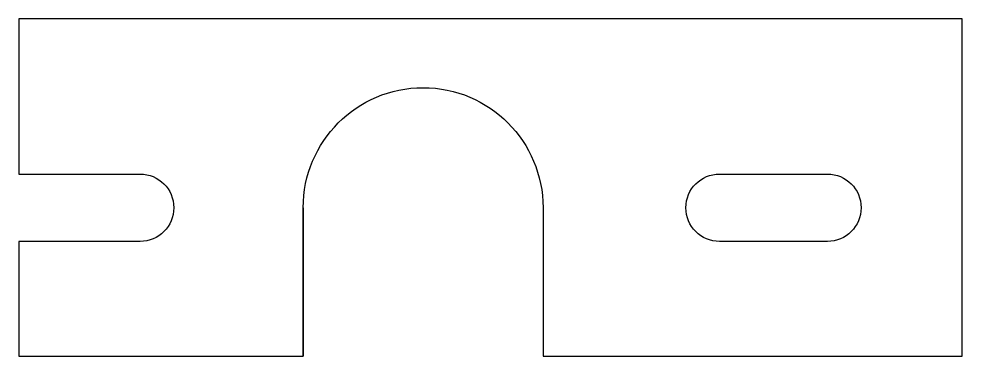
# Model space of a CAD drawing. Extents: x 0 to 70, y 0 to 25.
import ezdxf

# ---------------------------------------------------------------- set-up
doc = ezdxf.new("R2010")
doc.units = 0
doc.layers.get('0').update_dxf_attribs({"linetype": 'continuous'})

# ---------------------------------------------------------------- blocks, each defined once
blk = doc.blocks.new('SKETCH003')
at = {"color": 7}
blk.add_lwpolyline([(21.1, 11, -1), (38.9, 11), (38.9, 0), (70, 0), (70, 25), (0, 25), (0, 13.5), (9, 13.5, -1), (9, 8.5), (0, 8.5), (0, 0), (21.1, 0), (21.1, 11), (21.1, 0)], format="xyb", dxfattribs=at)
blk.add_lwpolyline([(60, 13.5, -1), (60, 8.5), (52, 8.5, -1), (52, 13.5)], format="xyb", close=True, dxfattribs=at)

msp = doc.modelspace()

# ---------------------------------------------------------------- block references
msp.add_blockref('SKETCH003', (0, 0))

doc.saveas('drawing.dxf')
